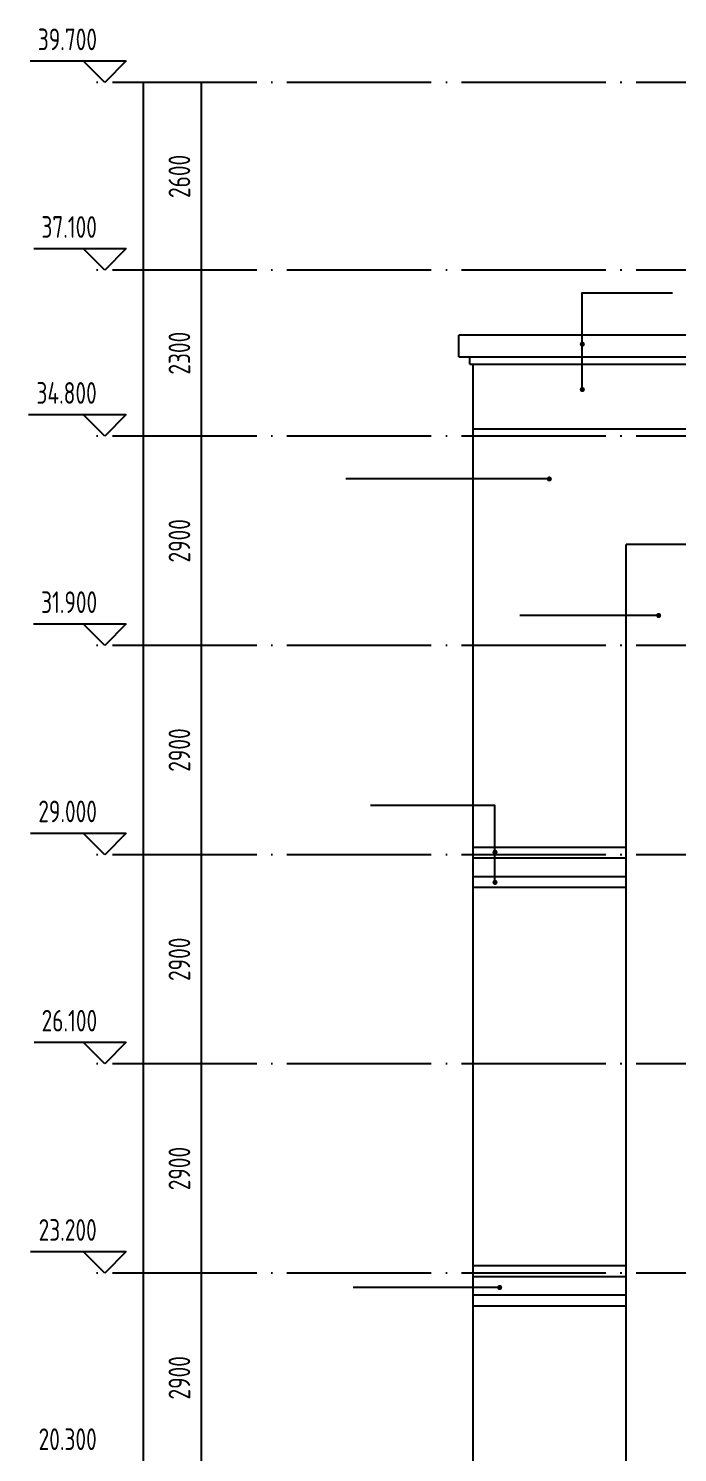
# Model space of a CAD drawing. Extents: x -726032 to 135930, y -151624 to 587044.
# Drawn here: x -477204 to -468208, y 245408 to 265143 of the extents above; entities that cross this region are included whole.
import ezdxf
from ezdxf.enums import TextEntityAlignment as Align

# ---------------------------------------------------------------- set-up
doc = ezdxf.new("R2010")
doc.units = 0
doc.header["$LTSCALE"] = 1000
doc.header["$MEASUREMENT"] = 0
doc.linetypes.add('DOTE', pattern=[2.42, 2, -0.2, 0.02, -0.2])
doc.layers.get('0').update_dxf_attribs({"linetype": 'CONTINUOUS'})
doc.layers.get('DEFPOINTS').update_dxf_attribs({"color": 1, "linetype": 'CONTINUOUS'})
for name, color, linetype in [('DE', 134, 'CONTINUOUS'), ('DOTE', 8, 'DOTE'), ('PUB_DIM', 245, 'CONTINUOUS'), ('引线', 213, 'CONTINUOUS'), ('装饰线', 252, 'CONTINUOUS')]:
    doc.layers.add(name, color=color, linetype=linetype)
doc.styles.add('DIM_FONT', font='isocp.shx', dxfattribs={"width": 0.8})
doc.dimstyles.new('AXIS', dxfattribs={"dimtxt": 300, "dimasz": 1, "dimexe": 250, "dimexo": 300, "dimgap": 150, "dimtad": 1, "dimdec": 0, "dimzin": 0, "dimdsep": 46, "dimtxsty": 'DIM_FONT', "dimcen": 0.09, "dimse1": 1, "dimse2": 1, "dimclrt": 142, "dimadec": 0, "dimazin": 0, "dimtfac": 1, "dimtdec": 0, "dimtix": 1, "dimtmove": 2, "dimatfit": 3, "dimfxl": 1, "dimtolj": 1, "dimtzin": 0, "dimarcsym": 0})

# ---------------------------------------------------------------- blocks, each defined once
blk = doc.blocks.new('*D2785')
at = {"layer": 'DEFPOINTS', "color": 0, "transparency": 16777216}
for p in [(-474612, 264393), (-475612, 224183), (-474612, 224183)]:
    blk.add_point(p, dxfattribs=at)
at = {"layer": 'PUB_DIM', "color": 0, "lineweight": -2, "transparency": 16777216}
blk.add_line((-475612, 264392), (-475612, 224184), dxfattribs=at)
at = {"layer": 'PUB_DIM', "color": 0, "transparency": 16777216}
for points in [[(-475612, 264392), (-475612, 264392), (-475612, 264393)], [(-475612, 224184), (-475612, 224184), (-475612, 224183)]]:
    blk.add_solid(points, dxfattribs=at)
at = {"layer": 'PUB_DIM', "color": 142, "transparency": 16777216, "insert": (-475912, 244288), "char_height": 300, "attachment_point": 5, "rotation": 90, "style": 'DIM_FONT'}
blk.add_mtext('\\A1;40210', dxfattribs=at)
blk = doc.blocks.new('*D2937')
at = {"layer": 'DEFPOINTS', "color": 0, "transparency": 16777216}
for p in [(-473812, 256593), (-474812, 253693), (-473812, 253693)]:
    blk.add_point(p, dxfattribs=at)
at = {"layer": 'PUB_DIM', "color": 0, "lineweight": -2, "transparency": 16777216}
blk.add_line((-474812, 256592), (-474812, 253694), dxfattribs=at)
at = {"layer": 'PUB_DIM', "color": 0, "transparency": 16777216}
for points in [[(-474812, 256592), (-474812, 256592), (-474812, 256593)], [(-474812, 253694), (-474812, 253694), (-474812, 253693)]]:
    blk.add_solid(points, dxfattribs=at)
at = {"layer": 'PUB_DIM', "color": 142, "transparency": 16777216, "insert": (-475112, 255143), "char_height": 300, "attachment_point": 5, "rotation": 90, "style": 'DIM_FONT'}
blk.add_mtext('\\A1;2900', dxfattribs=at)
blk = doc.blocks.new('*D2938')
at = {"layer": 'DEFPOINTS', "color": 0, "transparency": 16777216}
for p in [(-473812, 253693), (-474812, 250793), (-473812, 250793)]:
    blk.add_point(p, dxfattribs=at)
at = {"layer": 'PUB_DIM', "color": 0, "lineweight": -2, "transparency": 16777216}
blk.add_line((-474812, 253692), (-474812, 250794), dxfattribs=at)
at = {"layer": 'PUB_DIM', "color": 0, "transparency": 16777216}
for points in [[(-474812, 253692), (-474812, 253692), (-474812, 253693)], [(-474812, 250794), (-474812, 250794), (-474812, 250793)]]:
    blk.add_solid(points, dxfattribs=at)
at = {"layer": 'PUB_DIM', "color": 142, "transparency": 16777216, "insert": (-475112, 252243), "char_height": 300, "attachment_point": 5, "rotation": 90, "style": 'DIM_FONT'}
blk.add_mtext('\\A1;2900', dxfattribs=at)
blk = doc.blocks.new('*D2939')
at = {"layer": 'DEFPOINTS', "color": 0, "transparency": 16777216}
for p in [(-473812, 247893), (-474812, 244993), (-473812, 244993)]:
    blk.add_point(p, dxfattribs=at)
at = {"layer": 'PUB_DIM', "color": 0, "lineweight": -2, "transparency": 16777216}
blk.add_line((-474812, 247892), (-474812, 244994), dxfattribs=at)
at = {"layer": 'PUB_DIM', "color": 0, "transparency": 16777216}
for points in [[(-474812, 247892), (-474812, 247892), (-474812, 247893)], [(-474812, 244994), (-474812, 244994), (-474812, 244993)]]:
    blk.add_solid(points, dxfattribs=at)
at = {"layer": 'PUB_DIM', "color": 142, "transparency": 16777216, "insert": (-475112, 246443), "char_height": 300, "attachment_point": 5, "rotation": 90, "style": 'DIM_FONT'}
blk.add_mtext('\\A1;2900', dxfattribs=at)
blk = doc.blocks.new('*D2942')
at = {"layer": 'DEFPOINTS', "color": 0, "transparency": 16777216}
for p in [(-473812, 250793), (-474812, 247893), (-473812, 247893)]:
    blk.add_point(p, dxfattribs=at)
at = {"layer": 'PUB_DIM', "color": 0, "lineweight": -2, "transparency": 16777216}
blk.add_line((-474812, 250792), (-474812, 247894), dxfattribs=at)
at = {"layer": 'PUB_DIM', "color": 0, "transparency": 16777216}
for points in [[(-474812, 250792), (-474812, 250792), (-474812, 250793)], [(-474812, 247894), (-474812, 247894), (-474812, 247893)]]:
    blk.add_solid(points, dxfattribs=at)
at = {"layer": 'PUB_DIM', "color": 142, "transparency": 16777216, "insert": (-475112, 249343), "char_height": 300, "attachment_point": 5, "rotation": 90, "style": 'DIM_FONT'}
blk.add_mtext('\\A1;2900', dxfattribs=at)
blk = doc.blocks.new('*D2943')
at = {"layer": 'DEFPOINTS', "color": 0, "transparency": 16777216}
for p in [(-473812, 259493), (-474812, 256593), (-473812, 256593)]:
    blk.add_point(p, dxfattribs=at)
at = {"layer": 'PUB_DIM', "color": 0, "lineweight": -2, "transparency": 16777216}
blk.add_line((-474812, 259492), (-474812, 256594), dxfattribs=at)
at = {"layer": 'PUB_DIM', "color": 0, "transparency": 16777216}
for points in [[(-474812, 259492), (-474812, 259492), (-474812, 259493)], [(-474812, 256594), (-474812, 256594), (-474812, 256593)]]:
    blk.add_solid(points, dxfattribs=at)
at = {"layer": 'PUB_DIM', "color": 142, "transparency": 16777216, "insert": (-475112, 258043), "char_height": 300, "attachment_point": 5, "rotation": 90, "style": 'DIM_FONT'}
blk.add_mtext('\\A1;2900', dxfattribs=at)
blk = doc.blocks.new('*D2944')
at = {"layer": 'DEFPOINTS', "color": 0, "transparency": 16777216}
for p in [(-473812, 261793), (-474812, 259493), (-473812, 259493)]:
    blk.add_point(p, dxfattribs=at)
at = {"layer": 'PUB_DIM', "color": 0, "lineweight": -2, "transparency": 16777216}
blk.add_line((-474812, 261792), (-474812, 259494), dxfattribs=at)
at = {"layer": 'PUB_DIM', "color": 0, "transparency": 16777216}
for points in [[(-474812, 261792), (-474812, 261792), (-474812, 261793)], [(-474812, 259494), (-474812, 259494), (-474812, 259493)]]:
    blk.add_solid(points, dxfattribs=at)
at = {"layer": 'PUB_DIM', "color": 142, "transparency": 16777216, "insert": (-475112, 260643), "char_height": 300, "attachment_point": 5, "rotation": 90, "style": 'DIM_FONT'}
blk.add_mtext('\\A1;2300', dxfattribs=at)
blk = doc.blocks.new('*D2945')
at = {"layer": 'DEFPOINTS', "color": 0, "transparency": 16777216}
for p in [(-473812, 264393), (-474812, 261793), (-473812, 261793)]:
    blk.add_point(p, dxfattribs=at)
at = {"layer": 'PUB_DIM', "color": 0, "lineweight": -2, "transparency": 16777216}
blk.add_line((-474812, 264392), (-474812, 261794), dxfattribs=at)
at = {"layer": 'PUB_DIM', "color": 0, "transparency": 16777216}
for points in [[(-474812, 264392), (-474812, 264392), (-474812, 264393)], [(-474812, 261794), (-474812, 261794), (-474812, 261793)]]:
    blk.add_solid(points, dxfattribs=at)
at = {"layer": 'PUB_DIM', "color": 142, "transparency": 16777216, "insert": (-475112, 263093), "char_height": 300, "attachment_point": 5, "rotation": 90, "style": 'DIM_FONT'}
blk.add_mtext('\\A1;2600', dxfattribs=at)

msp = doc.modelspace()

# ---------------------------------------------------------------- linework, layer by layer
for p, q in [((-471238.9, 260592.5), (-471238.9, 260892.5)), ((-464863.6, 260892.5), (-471238.9, 260892.5)), ((-471238.9, 260592.5), (-458218.9, 260592.5)), ((-471088.9, 260492.5), (-471088.9, 260592.5)), ((-471088.9, 260492.5), (-458368.9, 260492.5)), ((-471038.9, 224942.9), (-471038.9, 260492.5)), ((-452518.7, 257992.5), (-468918.9, 257992.5)), ((-468918.9, 224242.5), (-468918.9, 257992))]:
    msp.add_line(p, q)
at = {"layer": 'DE'}
msp.add_line((-468918.4, 257992.5), (-468918.9, 257992), dxfattribs=at)
at = {"layer": 'DOTE'}
for p, q in [((-447420.9, 264392.5), (-476277.6, 264392.5)), ((-447420.9, 261792.5), (-476277.6, 261792.5)), ((-447420.9, 259492.5), (-476277.6, 259492.5)), ((-447420.9, 256592.5), (-476277.6, 256592.5)), ((-447420.9, 253692.5), (-476277.6, 253692.5)), ((-447420.9, 250792.5), (-476277.6, 250792.5)), ((-447420.9, 247892.5), (-476277.6, 247892.5))]:
    msp.add_line(p, q, dxfattribs=at)
at = {"layer": 'PUB_DIM'}
for p, q in [((-477180.5, 264692.5), (-475847.5, 264692.5)), ((-476147.5, 264392.5), (-476447.5, 264692.5)), ((-475847.5, 264692.5), (-476147.5, 264392.5)), ((-477131.7, 262092.5), (-475847.5, 262092.5)), ((-476147.5, 261792.5), (-476447.5, 262092.5)), ((-475847.5, 262092.5), (-476147.5, 261792.5)), ((-477203.7, 259792.5), (-475847.5, 259792.5)), ((-476147.5, 259492.5), (-476447.5, 259792.5)), ((-475847.5, 259792.5), (-476147.5, 259492.5)), ((-477132.5, 256892.5), (-475847.5, 256892.5)), ((-476147.5, 256592.5), (-476447.5, 256892.5)), ((-475847.5, 256892.5), (-476147.5, 256592.5)), ((-477174.4, 253992.5), (-475847.5, 253992.5)), ((-476147.5, 253692.5), (-476447.5, 253992.5)), ((-475847.5, 253992.5), (-476147.5, 253692.5)), ((-477125.6, 251092.5), (-475847.5, 251092.5)), ((-476147.5, 250792.5), (-476447.5, 251092.5)), ((-475847.5, 251092.5), (-476147.5, 250792.5)), ((-477173.6, 248192.5), (-475847.5, 248192.5)), ((-476147.5, 247892.5), (-476447.5, 248192.5)), ((-475847.5, 248192.5), (-476147.5, 247892.5))]:
    msp.add_line(p, q, dxfattribs=at)
at = {"layer": '引线'}
for p, q in [((-469985, 258899.9), (-472806.2, 258899.9)), ((-468469.7, 257008), (-470393, 257008)), ((-470673.3, 247694.6), (-472705, 247694.6))]:
    msp.add_line(p, q, dxfattribs=at)
for points in [[(-469527.6, 260139.2), (-469527.6, 261477.9), (-468277.6, 261477.9)], [(-470737.9, 253308.8), (-470737.9, 254372.9), (-472462.4, 254372.9)]]:
    msp.add_lwpolyline(points, dxfattribs=at)
at = {"layer": '引线', "const_width": 34.8}
for points in [[(-469545.2, 260767.9, 1), (-469509.9, 260767.9, 1)], [(-469545.2, 260139.2, 1), (-469509.9, 260139.2, 1)], [(-470002.6, 258899.9, 1), (-469967.4, 258899.9, 1)], [(-468487.3, 257008, 1), (-468452.1, 257008, 1)], [(-470755.5, 253727.2, 1), (-470720.3, 253727.2, 1)], [(-470755.5, 253308.8, 1), (-470720.3, 253308.8, 1)], [(-470690.9, 247694.6, 1), (-470655.6, 247694.6, 1)]]:
    msp.add_lwpolyline(points, format="xyb", close=True, dxfattribs=at)
at = {"layer": '装饰线'}
for p, q in [((-471038.9, 259592.5), (-458418.9, 259592.5)), ((-468918.9, 253792.5), (-471038.9, 253792.5)), ((-468918.9, 253642.5), (-471038.9, 253642.5)), ((-471038.9, 253392.5), (-468918.9, 253392.5)), ((-471038.9, 253242.5), (-468918.9, 253242.5)), ((-468918.9, 247992.5), (-471038.9, 247992.5)), ((-468918.9, 247842.5), (-471038.9, 247842.5)), ((-471038.9, 247592.5), (-468918.9, 247592.5)), ((-471038.9, 247442.5), (-468918.9, 247442.5))]:
    msp.add_line(p, q, dxfattribs=at)

# ---------------------------------------------------------------- texts
at = {"layer": 'PUB_DIM', "style": 'DIM_FONT', "width": 0.8}
for s, p in [('39.700', (-476664, 264992.5)), ('37.100', (-476639.6, 262392.5)), ('34.800', (-476675.6, 260092.5)), ('31.900', (-476640, 257192.5)), ('29.000', (-476660.9, 254292.5)), ('26.100', (-476636.5, 251392.5)), ('23.200', (-476660.5, 248492.5)), ('20.300', (-476660.5, 245592.5))]:
    msp.add_text(s, height=300, dxfattribs=at).set_placement(p, align=Align.MIDDLE)

# ---------------------------------------------------------------- dimensions: what is measured, and where the dimension line sits
at = {"layer": 'PUB_DIM'}
for p1, p2, picture, middle in [((-474611.8, 264392.5), (-474611.8, 224182.5), '*D2785', (-475911.8, 244287.5)), ((-473811.8, 264392.5), (-473811.8, 261792.5), '*D2945', (-475111.8, 263092.5)), ((-473811.8, 261792.5), (-473811.8, 259492.5), '*D2944', (-475111.8, 260642.5)), ((-473811.8, 259492.5), (-473811.8, 256592.5), '*D2943', (-475111.8, 258042.5)), ((-473811.8, 256592.5), (-473811.8, 253692.5), '*D2937', (-475111.8, 255142.5)), ((-473811.8, 253692.5), (-473811.8, 250792.5), '*D2938', (-475111.8, 252242.5)), ((-473811.8, 250792.5), (-473811.8, 247892.5), '*D2942', (-475111.8, 249342.5)), ((-473811.8, 247892.5), (-473811.8, 244992.5), '*D2939', (-475111.8, 246442.5))]:
    dim = msp.add_aligned_dim(p1=p1, p2=p2, distance=-1000, dimstyle='AXIS', dxfattribs=at)
    dim.commit()
    dim.dimension.update_dxf_attribs({"geometry": picture, "text_midpoint": middle})

doc.saveas('drawing.dxf')
